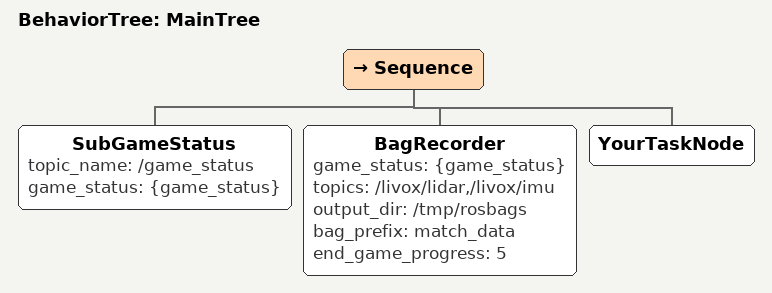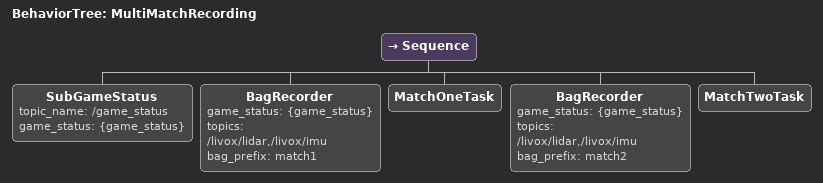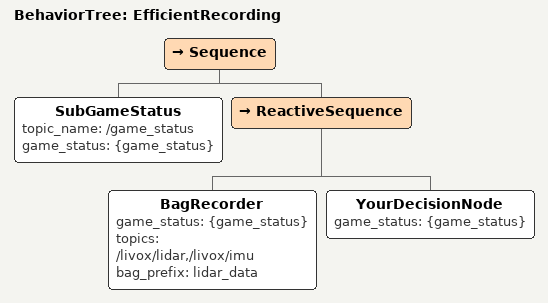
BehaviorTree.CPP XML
<?xml version="1.0" encoding="UTF-8"?>
<root BTCPP_format="4"
      main_tree_to_execute="MainTree">

  <!-- 示例：从黑板读取游戏状态，自动录制 -->
  <BehaviorTree ID="MainTree">
    <Sequence>
      <!-- 先订阅游戏状态到黑板 -->
      <SubGameStatus topic_name="/game_status" game_status="{game_status}"/>

      <!-- BagRecorder 从黑板读取游戏状态 -->
      <BagRecorder game_status="{game_status}"
                   topics="/livox/lidar,/livox/imu"
                   output_dir="/tmp/rosbags"
                   bag_prefix="match_data"
                   end_game_progress="5"/>

      <!-- 其他任务 -->
      <YourTaskNode/>
    </Sequence>
  </BehaviorTree>

  <!-- 示例：多场比赛录制 -->
  <BehaviorTree ID="MultiMatchRecording">
    <Sequence>
      <SubGameStatus topic_name="/game_status" game_status="{game_status}"/>

      <!-- 第一场比赛 -->
      <BagRecorder game_status="{game_status}"
                   topics="/livox/lidar,/livox/imu"
                   bag_prefix="match1"/>

      <MatchOneTask/>

      <!-- 第二场比赛 -->
      <BagRecorder game_status="{game_status}"
                   topics="/livox/lidar,/livox/imu"
                   bag_prefix="match2"/>

      <MatchTwoTask/>
    </Sequence>
  </BehaviorTree>

  <!-- 示例：使用黑板变量，避免重复订阅 -->
  <BehaviorTree ID="EfficientRecording">
    <Sequence>
      <!-- 只订阅一次，所有节点共享 -->
      <SubGameStatus topic_name="/game_status" game_status="{game_status}"/>

      <!-- 可以同时使用同一份游戏状态 -->
      <ReactiveSequence>
        <BagRecorder game_status="{game_status}"
                     topics="/livox/lidar,/livox/imu"
                     bag_prefix="lidar_data"/>

        <YourDecisionNode game_status="{game_status}"/>
      </ReactiveSequence>
    </Sequence>
  </BehaviorTree>

</root>
